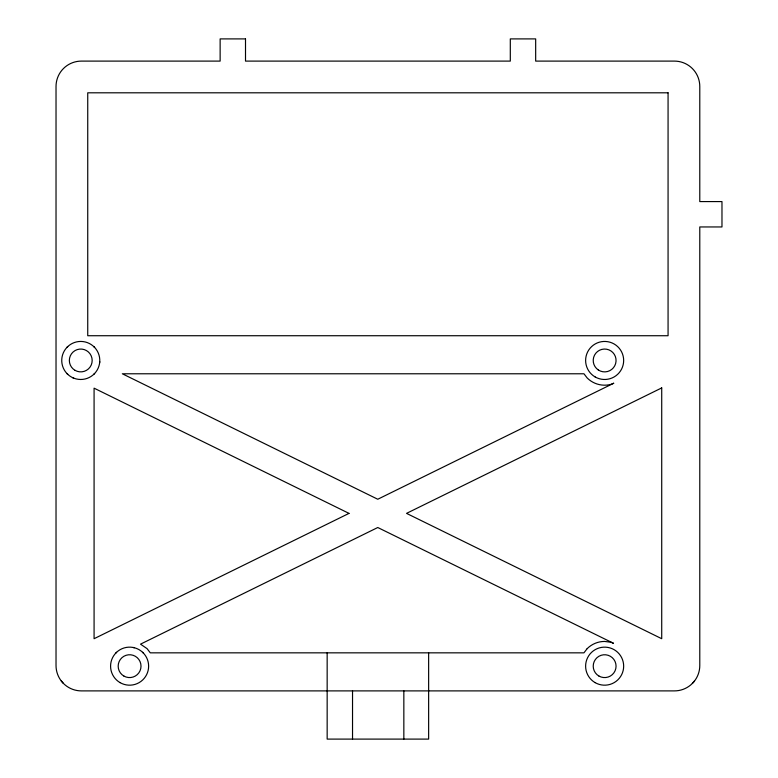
<?xml version="1.0" encoding="UTF-8"?>
<svg xmlns="http://www.w3.org/2000/svg" width="778" height="778" viewBox="0 0 778 778"><rect width="100%" height="100%" fill="white"/><g stroke="black" fill="none" stroke-linecap="round" stroke-linejoin="round"><path stroke-width="1.17" d="M99.633 362.84L99.749 361.653A19.032 19.032 0 0 0 72.296 343.419A19.032 19.032 0 0 0 70.234 376.309A19.032 19.032 0 0 0 99.749 361.653M692.342 683.463L694.53 680.974M66.889 347.435L67.735 346.589M93.788 374.325L94.634 373.489M115.728 653.141L116.574 652.295M133.164 647.471L134.331 647.734M72.655 377.68L73.754 378.147M93.788 346.589L94.634 347.435M66.889 373.489L67.735 374.325M142.617 652.295L143.463 653.141M61.268 680.974L63.456 683.463M428.639 652.839L428.639 739.1L327.159 739.1L327.159 652.839M403.84 690.893L403.84 739.1M352.531 690.893L352.531 739.1M587.147 648.667L583.947 652.839L150.29 652.839L147.091 648.667L140.526 644.145L377.768 527.513L613.482 643.28L611.041 642.268L604.632 641.432A24.74 24.74 0 0 0 587.147 648.667M349.011 513.383L94.08 638.709L94.08 388.164L349.011 513.383M613.677 383.262L377.768 499.243L122.331 373.78L583.957 373.78L587.157 377.952A24.74 24.74 0 0 0 611.051 384.351L613.677 383.262M661.718 387.911L406.534 513.373L661.718 638.709L661.718 387.911M245.508 38.9L220.135 38.9L220.135 61.102L81.398 61.102A25.373 25.373 0 0 0 56.026 86.465L56.026 665.53A25.373 25.373 0 0 0 81.398 690.893L674.409 690.893A25.373 25.373 0 0 0 699.782 665.53L699.782 226.952L721.974 226.952L721.974 201.58L699.782 201.58L699.782 86.465A25.373 25.373 0 0 0 674.409 61.102L535.672 61.102L535.672 38.9L510.3 38.9L510.3 61.102L245.508 61.102L245.508 38.9M668.069 92.806L87.739 92.806L87.739 335.726L668.069 335.726L668.069 92.806M598.934 676.053A11.417 11.417 0 0 0 616.059 666.163A11.417 11.417 0 0 0 598.934 656.272A11.417 11.417 0 0 0 598.934 676.053M595.131 376.941A19.032 19.032 0 0 0 623.664 360.457A19.032 19.032 0 0 0 595.131 343.983A19.032 19.032 0 0 0 595.131 376.941M598.321 369.978A11.417 11.417 0 0 0 616.04 361.186A11.417 11.417 0 0 0 599.566 350.236A11.417 11.417 0 0 0 598.321 369.978M595.121 682.637A19.032 19.032 0 0 0 623.664 666.163A19.032 19.032 0 0 0 595.121 649.688A19.032 19.032 0 0 0 595.121 682.637M75.048 370.347A11.417 11.417 0 0 0 92.174 360.457A11.417 11.417 0 0 0 75.048 350.577A11.417 11.417 0 0 0 75.048 370.347M120.084 682.637A19.032 19.032 0 0 0 148.627 666.163A19.032 19.032 0 0 0 120.084 649.688A19.032 19.032 0 0 0 120.084 682.637M123.887 676.053A11.417 11.417 0 0 0 141.013 666.163A11.417 11.417 0 0 0 123.887 656.272A11.417 11.417 0 0 0 123.887 676.053"/></g></svg>
